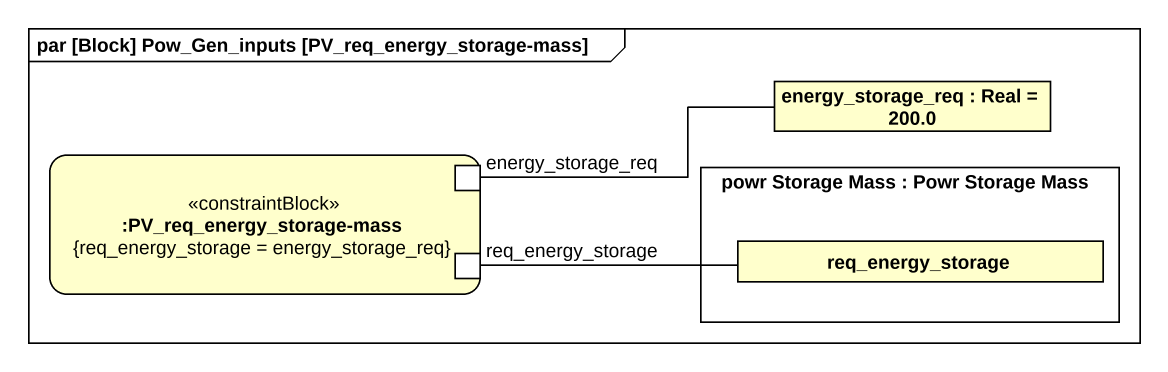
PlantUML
@startuml
mainframe par [Block] Pow_Gen_inputs [PV_req_energy_storage-mass]
rectangle "energy_storage_req : Real = 200.0" as energy_storage_req
rectangle ":PV_req_energy_storage-mass\n{req_energy_storage = energy_storage_req}" as PV_req_energy_storage_mass <<constraintBlock>> {
  port "energy_storage_req" as energy_storage_req_2
  port req_energy_storage
}
rectangle "powr Storage Mass : Powr Storage Mass" as powr_Storage_Mass {
  rectangle "req_energy_storage" as req_energy_storage_2
}
energy_storage_req_2 -right- energy_storage_req
req_energy_storage -right- req_energy_storage_2
@enduml
